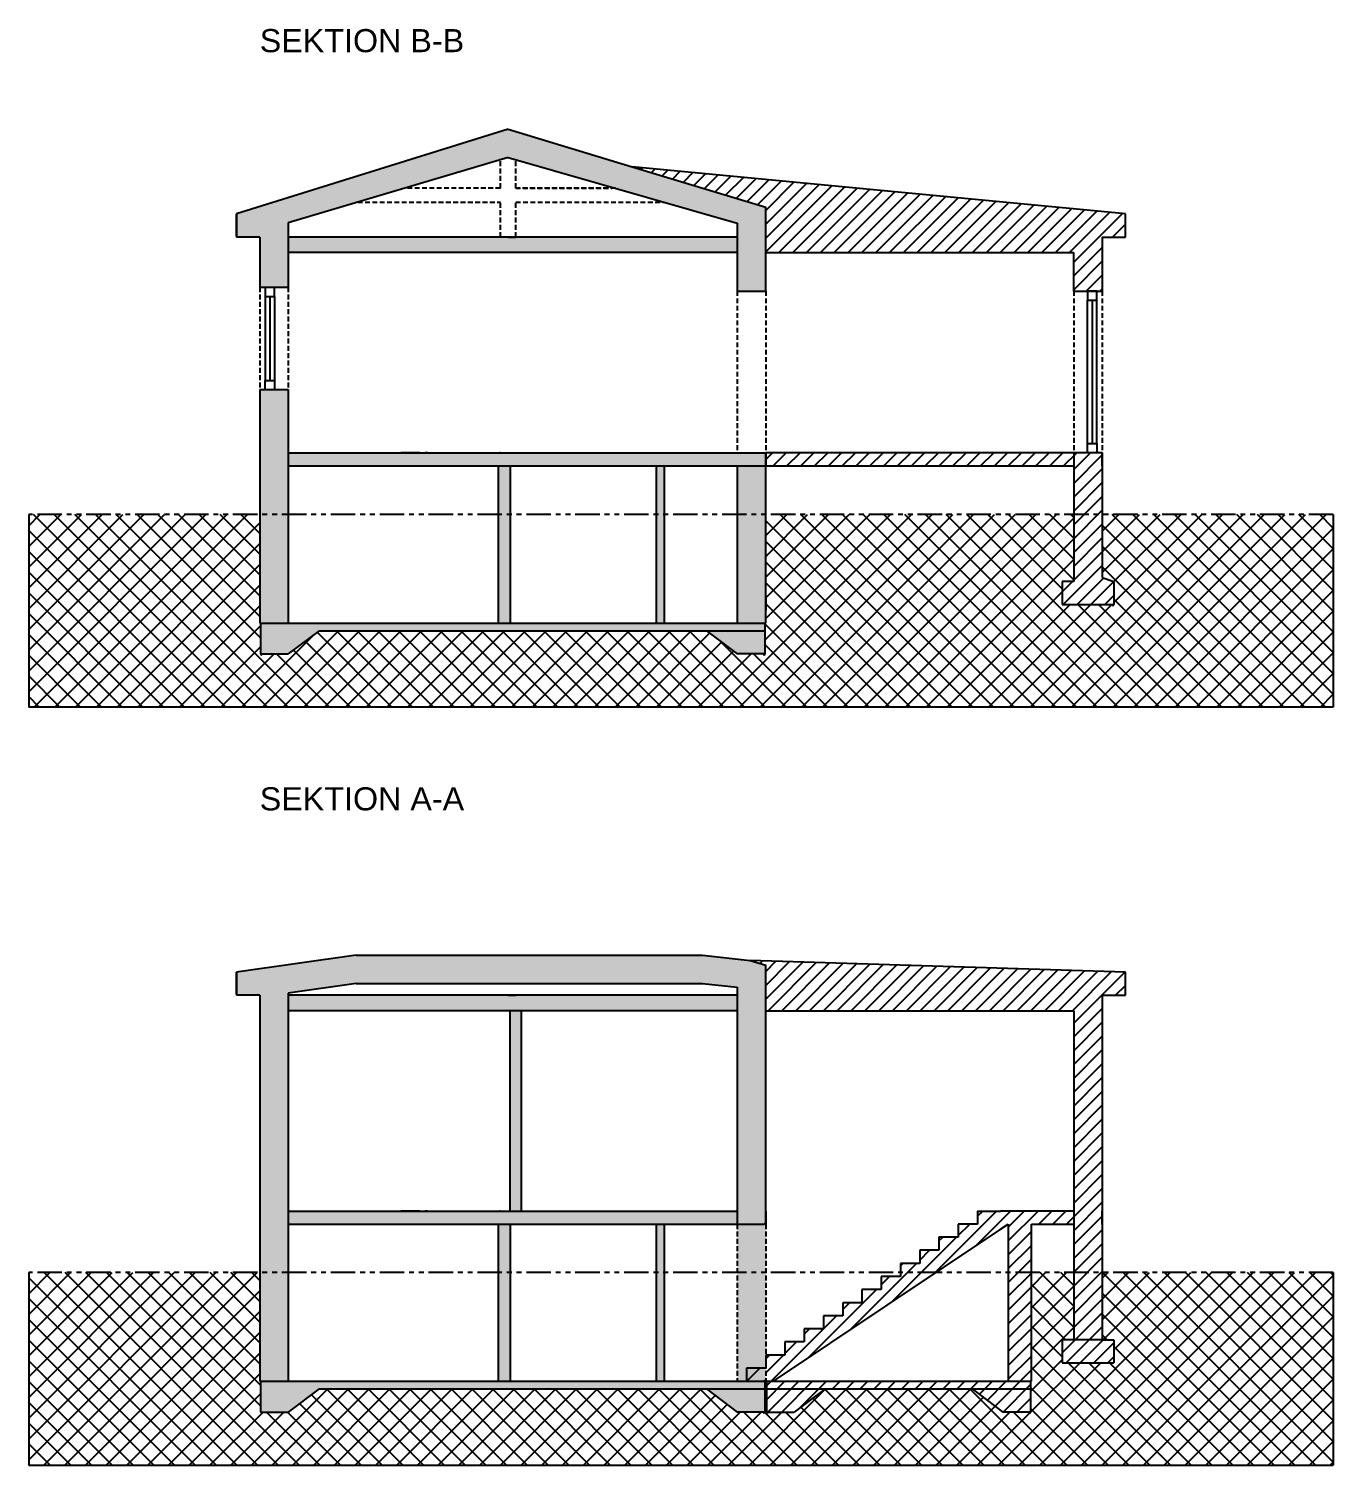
# Model space of a CAD drawing. Header units: millimetres. Extents: x -90687 to 89961, y -57823 to 169777.
# Drawn here: x 39096 to 56036, y 9390 to 28035 of the extents above; entities that cross this region are included whole.
import ezdxf

# ---------------------------------------------------------------- set-up
doc = ezdxf.new("R2010")
doc.units = ezdxf.units.MM
doc.linetypes.add('HIDDEN', pattern=[9.525, 6.35, -3.175])
doc.linetypes.add('PHANTOM2', pattern=[31.75, 15.875, -3.175, 3.175, -3.175, 3.175, -3.175])
doc.layers.add('Angivelser', color=7, linetype='Continuous')
doc.layers.add('Grundritningar', color=1, linetype='Continuous')
doc.styles.get("Standard").update_dxf_attribs({"font": 'Arial.ttf', "height": 170})

msp = doc.modelspace()

# ---------------------------------------------------------------- hatches: boundary and pattern name
at = {"layer": 'Grundritningar'}
h = msp.add_hatch(color=256, dxfattribs=at)
h.dxf.hatch_style = 1
h.paths.add_polyline_path([(45320.024, 26364.901), (48296.767, 25510.456), (48296.767, 24630.437), (48665.931, 24630.437), (48665.931, 25130.437), (48665.931, 25720.951), (46932.625, 26243.916), (45320.427, 26730.341), (41795.931, 25630.437), (41795.931, 25343.71), (41795.931, 25330.437), (42095.931, 25330.437), (42095.931, 24680.437), (42165.931, 24680.437), (42465.931, 24680.437), (42465.931, 25516.616)])
h.paths.add_polyline_path([(48665.931, 21730.437), (48296.767, 21730.437), (48296.767, 20320.437), (48665.931, 20320.437)])
h.paths.add_polyline_path([(48665.931, 22360.437), (48296.767, 22360.437), (48296.767, 21730.437), (48665.931, 21730.437)])
h.paths.add_polyline_path([(48665.931, 22530.437), (42465.931, 22530.437), (42465.931, 22360.437), (48665.931, 22360.437)])
h.paths.add_polyline_path([(47345.931, 22360.437), (47245.931, 22360.437), (47245.931, 21730.437), (47345.931, 21730.437)])
h.paths.add_polyline_path([(47345.931, 21730.437), (47245.931, 21730.437), (47245.931, 20320.437), (47345.931, 20320.437)])
h.paths.add_polyline_path([(48655.931, 20220.437), (47895.931, 20220.437), (48295.931, 19920.437), (48655.931, 19920.437)])
h.paths.add_polyline_path([(48655.931, 20320.437), (42105.931, 20320.437), (42105.931, 20220.437), (42105.931, 19920.437), (42465.931, 19920.437), (42865.931, 20220.437), (48655.931, 20220.437)])
h.paths.add_polyline_path([(45345.931, 21730.437), (45195.931, 21730.437), (45195.931, 20320.437), (45345.931, 20320.437)])
h.paths.add_polyline_path([(42465.931, 21730.437), (42095.931, 21730.437), (42095.931, 20320.437), (42105.931, 20320.437), (42465.931, 20320.437)])
h.paths.add_polyline_path([(42465.931, 23350.437), (42095.931, 23350.437), (42095.931, 22530.437), (42095.931, 21730.437), (42465.931, 21730.437)])
h.paths.add_polyline_path([(45345.931, 22360.437), (45195.931, 22360.437), (45195.931, 21730.437), (45345.931, 21730.437)])
h = msp.add_hatch(dxfattribs=at)
h.set_pattern_fill('ANSI31', color=256, scale=40)
h.paths.add_polyline_path([(53335.931, 25630.437), (46932.625, 26243.916), (48665.931, 25720.951), (48665.931, 25130.437), (52665.931, 25130.437), (52665.931, 24630.437), (53035.931, 24630.437), (53035.931, 25330.437), (53335.931, 25330.437)])
h.paths.add_polyline_path([(53035.931, 22360.437), (53035.931, 22530.437), (52965.931, 22530.437), (52845.931, 22530.437), (52665.931, 22530.437), (52665.931, 21730.437), (53035.931, 21730.437)])
h.paths.add_polyline_path([(53035.931, 21730.437), (52665.931, 21730.437), (52665.931, 20860.437), (52515.931, 20860.437), (52515.931, 20560.437), (53185.931, 20560.437), (53185.931, 20846.022, 0.322822806), (53172.256, 20864.995), (53035.931, 20910.437)])
h.paths.add_polyline_path([(52665.931, 22530.437), (48665.931, 22530.437), (48665.931, 22360.437), (52665.931, 22360.437)])
h = msp.add_hatch(color=256, dxfattribs=at)
h.dxf.hatch_style = 1
h.paths.add_polyline_path([(48296.767, 25130.437), (48296.767, 25330.437), (42465.931, 25330.437), (42465.931, 25130.437)])
h = msp.add_hatch(dxfattribs=at)
h.set_pattern_fill('ANSI37', color=256, scale=60, angle=270)
h.paths.add_polyline_path([(56035.931, 19230.437), (56035.931, 21730.437), (53035.931, 21730.437), (53035.931, 20910.437), (53172.256, 20864.995, -0.322822806), (53185.931, 20846.022), (53185.931, 20560.437, -1), (53165.931, 20560.437), (52515.931, 20560.437), (52515.931, 20860.437), (52665.931, 20860.437), (52665.931, 21730.437), (48665.931, 21730.437), (48665.931, 20320.437), (48655.931, 20320.437), (48655.931, 19920.437, -1), (48635.931, 19920.437), (48295.931, 19920.437), (47895.931, 20220.437), (42865.931, 20220.437), (42465.931, 19920.437), (42125.931, 19920.437, -1), (42105.931, 19920.437), (42105.931, 20320.437), (42095.931, 20320.437), (42095.931, 21730.437), (39095.931, 21730.437), (39095.931, 19230.437)])
h = msp.add_hatch(color=256, dxfattribs=at)
h.dxf.hatch_style = 1
h.paths.add_polyline_path([(41795.931, 15789.791), (41795.931, 15489.791), (42095.931, 15489.791), (42095.931, 14839.791), (42095.931, 12689.791), (42095.931, 11889.791), (42465.931, 11889.791), (42465.931, 14839.791), (42465.527, 15519.41), (43346.971, 15644.439), (47843.53, 15644.439), (48296.364, 15594.217), (48296.378, 15489.791), (48296.767, 15489.791), (48296.767, 15289.791), (48296.767, 12519.791), (48645.931, 12519.791, 0.414213562), (48665.931, 12539.791), (48665.931, 15289.791), (48665.931, 15880.306), (48464.63, 15941.041), (47844.727, 16009.791), (43346.532, 16009.791)])
h.paths.add_polyline_path([(42095.931, 10479.791), (42105.931, 10479.791), (42465.931, 10479.791), (42465.931, 11889.791), (42095.931, 11889.791)])
h.paths.add_polyline_path([(42105.931, 10479.791), (42105.931, 10379.791), (42105.931, 10079.791), (42465.931, 10079.791), (42865.931, 10379.791), (48655.931, 10379.791), (48655.931, 10479.791)])
h.paths.add_polyline_path([(47895.931, 10379.791), (48295.931, 10079.791), (48655.931, 10079.791), (48655.931, 10379.791)])
h.paths.add_polyline_path([(48296.767, 10479.791), (48415.931, 10479.791), (48415.931, 10649.791), (48665.931, 10649.791), (48665.931, 11889.791), (48296.767, 11889.791)])
h.paths.add_polyline_path([(48665.931, 12519.791), (48665.931, 12539.791, -0.414213562), (48645.931, 12519.791), (48296.767, 12519.791), (48296.767, 11889.791), (48665.931, 11889.791)])
h.paths.add_polyline_path([(48415.931, 10649.791), (48415.931, 10479.791), (48665.931, 10479.791), (48665.931, 10649.791)], flags=17)
h = msp.add_hatch(dxfattribs=at)
h.set_pattern_fill('ANSI31', color=256, scale=40)
h.paths.add_polyline_path([(53335.931, 15789.791), (48464.63, 15941.041), (48665.931, 15880.306), (48665.931, 15289.791), (52665.931, 15289.791), (52665.931, 11889.791), (53035.931, 11889.791), (53035.931, 12519.791), (53035.931, 12689.791), (53035.931, 15489.791), (53335.931, 15489.791)])
h.paths.add_polyline_path([(53035.931, 11889.791), (52665.931, 11889.791), (52665.931, 11019.791), (53035.931, 11019.791)])
h.paths.add_polyline_path([(53185.931, 11019.791), (53035.931, 11019.791), (52665.931, 11019.791), (52515.931, 11019.791), (52515.931, 10719.791), (53185.931, 10719.791)])
h.paths.add_polyline_path([(52115.178, 12519.791), (52665.931, 12519.791), (52665.931, 12689.791), (51715.931, 12689.791), (51415.931, 12689.791), (51415.931, 12519.791), (51165.931, 12519.791), (51165.931, 12349.791), (50915.931, 12349.791), (50915.931, 12179.791), (50665.931, 12179.791), (50665.931, 12009.791), (50415.931, 12009.791), (50415.931, 11889.791), (50873.141, 11889.791), (51715.931, 12453.418), (51815.178, 12519.791), (51815.178, 11889.791), (52115.178, 11889.791)], flags=17)
h.paths.add_polyline_path([(52115.178, 11889.791), (51815.178, 11889.791), (51815.178, 10479.791), (52115.178, 10479.791)])
h.paths.add_polyline_path([(50873.141, 11889.791), (50415.931, 11889.791), (50415.931, 11839.791), (50165.931, 11839.791), (50165.931, 11669.791), (49915.931, 11669.791), (49915.931, 11499.791), (49665.931, 11499.791), (49665.931, 11329.791), (49415.931, 11329.791), (49415.931, 11159.791), (49165.931, 11159.791), (49165.931, 10989.791), (48915.931, 10989.791), (48915.931, 10819.791), (48665.931, 10819.791), (48665.931, 10479.791), (48675.931, 10479.791), (48764.771, 10479.791)])
h.paths.add_polyline_path([(52105.178, 10379.791), (51345.178, 10379.791), (51745.178, 10079.791), (52105.178, 10079.791)])
h.paths.add_polyline_path([(52105.178, 10479.791), (51815.178, 10479.791), (48675.931, 10479.791), (48675.931, 10379.791), (52105.178, 10379.791)])
h.paths.add_polyline_path([(49435.931, 10379.791), (48675.931, 10379.791), (48675.931, 10079.791), (49035.931, 10079.791)])
h = msp.add_hatch(color=256, dxfattribs=at)
h.dxf.hatch_style = 1
h.paths.add_polyline_path([(48296.745, 12689.791), (42465.931, 12689.791), (42465.931, 12519.791), (48296.767, 12519.791)])
h.paths.add_polyline_path([(45345.931, 12519.791), (45195.931, 12519.791), (45195.931, 11889.791), (45345.931, 11889.791)])
h.paths.add_polyline_path([(45495.931, 15289.791), (45345.931, 15289.791), (45345.931, 12689.791), (45495.931, 12689.791)])
h.paths.add_polyline_path([(45345.931, 11889.791), (45195.931, 11889.791), (45195.931, 10479.791), (45345.931, 10479.791)])
h.paths.add_polyline_path([(48296.378, 15489.791), (42465.545, 15489.791), (42465.664, 15289.791), (48296.404, 15289.791)])
h.paths.add_polyline_path([(47345.931, 12519.791), (47245.931, 12519.791), (47245.931, 11889.791), (47345.931, 11889.791)])
h.paths.add_polyline_path([(47345.931, 11889.791), (47245.931, 11889.791), (47245.931, 10479.791), (47345.931, 10479.791)])
h = msp.add_hatch(dxfattribs=at)
h.set_pattern_fill('ANSI37', color=256, scale=60, angle=270)
h.paths.add_polyline_path([(56035.931, 9389.791), (56035.931, 11889.791), (53035.931, 11889.791), (53035.931, 11019.791), (53185.931, 11019.791), (53185.931, 10719.791), (52515.931, 10719.791), (52515.931, 11019.791), (52665.931, 11019.791), (52665.931, 11889.791), (52115.178, 11889.791), (52115.178, 10479.791), (52105.178, 10479.791), (52105.178, 10079.791, -1), (52085.178, 10079.791), (51745.178, 10079.791), (51345.178, 10379.791), (49435.931, 10379.791), (49035.931, 10079.791), (48695.931, 10079.791, -1), (48675.931, 10079.791), (48675.931, 10379.791), (48655.931, 10379.791), (48655.931, 10079.791, -1), (48635.931, 10079.791), (48295.931, 10079.791), (47895.931, 10379.791), (42865.931, 10379.791), (42465.931, 10079.791), (42125.931, 10079.791, -1), (42105.931, 10079.791), (42105.931, 10479.791), (42095.931, 10479.791), (42095.931, 11889.791), (39095.931, 11889.791), (39095.931, 9389.791)])
h = msp.add_hatch(dxfattribs=at)
h.set_pattern_fill('ANSI31', color=256, scale=50)
h.paths.add_polyline_path([(48665.931, 10649.791), (48415.931, 10649.791), (48415.931, 10479.791), (48665.931, 10479.791)])

# ---------------------------------------------------------------- linework, layer by layer
for p, q in [((45320.427, 26730.341), (41795.931, 25630.437)), ((45320.427, 26730.341), (46932.625, 26243.916)), ((45320.024, 26364.901), (42465.931, 25516.616)), ((45320.024, 26364.901), (48296.767, 25510.456)), ((53335.931, 25630.437), (46932.625, 26243.916)), ((46932.625, 26243.916), (48665.931, 25720.951)), ((41795.931, 25630.437), (41795.931, 25330.437)), ((41795.931, 25343.71), (41795.931, 25630.437)), ((48665.931, 25130.437), (48665.931, 25720.951)), ((53335.931, 25330.437), (53335.931, 25630.437)), ((42465.931, 25516.616), (42465.931, 24680.437)), ((48296.767, 25510.456), (48296.767, 24630.437)), ((42095.931, 25330.437), (41795.931, 25330.437)), ((42095.931, 25330.437), (42095.931, 24680.437)), ((48296.767, 25330.437), (42465.931, 25330.437)), ((45320.024, 25330.437), (45220.024, 25330.437)), ((45320.024, 25330.437), (45420.024, 25330.437)), ((48296.767, 25330.437), (48296.767, 25130.437)), ((53035.931, 25330.437), (53035.931, 24630.437)), ((53035.931, 25330.437), (53335.931, 25330.437)), ((48296.767, 25130.437), (42465.931, 25130.437)), ((48665.931, 25130.437), (52665.931, 25130.437)), ((48665.931, 24630.437), (48665.931, 25130.437)), ((52665.931, 24630.437), (52665.931, 25130.437)), ((42095.931, 24680.437), (42465.931, 24680.437)), ((42095.931, 24680.437), (42165.931, 24680.437)), ((42165.931, 24680.437), (42165.931, 24560.437)), ((42285.931, 24560.437), (42285.931, 24680.437)), ((48296.767, 24630.437), (48665.931, 24630.437)), ((52665.931, 24630.437), (53035.931, 24630.437)), ((52965.931, 24630.437), (52845.931, 24630.437)), ((52845.931, 24630.437), (52845.931, 24510.437)), ((52965.931, 22650.437), (52965.931, 24630.437)), ((42165.931, 24560.437), (42285.931, 24560.437)), ((42165.931, 24560.437), (42165.931, 23470.437)), ((42225.931, 24560.437), (42225.931, 23470.437)), ((42285.931, 24560.437), (42285.931, 23470.437)), ((52845.931, 24510.437), (52965.931, 24510.437)), ((52845.931, 22650.437), (52845.931, 24510.437)), ((52845.931, 24510.437), (52905.931, 24510.437)), ((52905.931, 24510.437), (52905.931, 22650.437)), ((42095.931, 23350.437), (42095.931, 22530.437)), ((42095.931, 23350.437), (42465.931, 23350.437)), ((42165.931, 23350.437), (42165.931, 23470.437)), ((42165.931, 23470.437), (42285.931, 23470.437)), ((42285.931, 23470.437), (42285.931, 23350.437)), ((42465.931, 23350.437), (42465.931, 20320.437)), ((52845.931, 22530.437), (52845.931, 22650.437)), ((52845.931, 22650.437), (52905.931, 22650.437)), ((52905.931, 22650.437), (52965.931, 22650.437)), ((52965.931, 22650.437), (52965.931, 22530.437)), ((42095.931, 22530.437), (42095.931, 21730.437)), ((42465.931, 22530.437), (48665.931, 22530.437)), ((44175.931, 22530.437), (43925.931, 22530.437)), ((44126.862, 22530.437), (44136.862, 22530.437)), ((44175.931, 22530.437), (45155.931, 22530.437)), ((44175.931, 22530.437), (44275.931, 22530.437)), ((44275.931, 22530.437), (44245.931, 22530.437)), ((45155.931, 22530.437), (45275.931, 22530.437)), ((45221.405, 22530.437), (45211.405, 22530.437)), ((48665.931, 22530.437), (48665.931, 22360.437)), ((48665.931, 20320.437), (48665.931, 22530.437)), ((52665.931, 22530.437), (48665.931, 22530.437)), ((52665.931, 22530.437), (52665.931, 21730.437)), ((53035.931, 22530.437), (52665.931, 22530.437)), ((52965.931, 22530.437), (52845.931, 22530.437)), ((53035.931, 22530.437), (52965.931, 22530.437)), ((53035.931, 22530.437), (53035.931, 21730.437)), ((53035.931, 22360.437), (53035.931, 22530.437)), ((42465.931, 22360.437), (48665.931, 22360.437)), ((45195.931, 20320.437), (45195.931, 22360.437)), ((45345.931, 22360.437), (45345.931, 20320.437)), ((47245.931, 20320.437), (47245.931, 22360.437)), ((47245.931, 22360.437), (47345.931, 22360.437)), ((47345.931, 22360.437), (47345.931, 20320.437)), ((48296.767, 22360.437), (48296.767, 20320.437)), ((48665.931, 22360.437), (52665.931, 22360.437)), ((53035.931, 22360.437), (53035.931, 20910.437)), ((39095.931, 21730.437), (39095.931, 19230.437)), ((42095.931, 21730.437), (42095.931, 20320.437)), ((52665.931, 21730.437), (52665.931, 20860.437)), ((56035.931, 21730.437), (56035.931, 19230.437)), ((53035.931, 20910.437), (53172.256, 20864.995)), ((52665.931, 20860.437), (52515.931, 20860.437)), ((52515.931, 20860.437), (52515.931, 20560.437)), ((53185.931, 20846.022), (53185.931, 20560.437)), ((48665.931, 20660.437), (48665.931, 20490.437)), ((52515.931, 20560.437), (53185.931, 20560.437)), ((42095.931, 20320.437), (48665.931, 20320.437)), ((42095.931, 20320.437), (42105.931, 20320.437)), ((42105.931, 20320.437), (42105.931, 19920.437)), ((42105.931, 20320.437), (42105.931, 20220.437)), ((42865.931, 20220.437), (42465.931, 19920.437)), ((42865.931, 20220.437), (48655.931, 20220.437)), ((45345.931, 20320.437), (47245.931, 20320.437)), ((47895.931, 20220.437), (48295.931, 19920.437)), ((48655.931, 20320.437), (48655.931, 19920.437)), ((48665.931, 20320.437), (48655.931, 20320.437)), ((42105.931, 19920.437), (42465.931, 19920.437)), ((48655.931, 19920.437), (48295.931, 19920.437)), ((56035.931, 19230.437), (39095.931, 19230.437)), ((43346.532, 16009.791), (41795.931, 15789.791)), ((43346.532, 16009.791), (47844.727, 16009.791)), ((47844.727, 16009.791), (48464.63, 15941.041)), ((53335.931, 15789.791), (48464.63, 15941.041)), ((48464.63, 15941.041), (48665.931, 15880.306)), ((48665.931, 15289.791), (48665.931, 15880.306)), ((41795.931, 15789.791), (41795.931, 15489.791)), ((41795.931, 15503.064), (41795.931, 15789.791)), ((53335.931, 15489.791), (53335.931, 15789.791)), ((42095.931, 15489.791), (41795.931, 15489.791)), ((42095.931, 15489.791), (42095.931, 14839.791)), ((43346.971, 15644.439), (42465.527, 15519.41)), ((42465.527, 15519.41), (42465.931, 14839.791)), ((48296.767, 15489.791), (42465.931, 15489.791)), ((43346.749, 15644.439), (47844.944, 15644.439)), ((45320.024, 15489.791), (45220.024, 15489.791)), ((45320.024, 15489.791), (45420.024, 15489.791)), ((47843.53, 15644.439), (48296.364, 15594.217)), ((48296.364, 15594.217), (48296.767, 12519.791)), ((48296.767, 15489.791), (48296.767, 15289.791)), ((53035.931, 15489.791), (53035.931, 12689.791)), ((53035.931, 15489.791), (53335.931, 15489.791)), ((48296.767, 15289.791), (42465.931, 15289.791)), ((45345.931, 12689.791), (45345.931, 15289.791)), ((45495.931, 12689.791), (45495.931, 15289.791)), ((48665.931, 12539.791), (48665.931, 15289.791)), ((48665.931, 15289.791), (52665.931, 15289.791)), ((52665.931, 15289.791), (52665.931, 11889.791)), ((42095.931, 14839.791), (42095.931, 12689.791)), ((42465.931, 14839.791), (42465.931, 10479.791)), ((42095.931, 12689.791), (42095.931, 11889.791)), ((42465.931, 12689.791), (48296.767, 12689.791)), ((44175.931, 12689.791), (43925.931, 12689.791)), ((44126.862, 12689.791), (44136.862, 12689.791)), ((44175.931, 12689.791), (45155.931, 12689.791)), ((44175.931, 12689.791), (44275.931, 12689.791)), ((44275.931, 12689.791), (44245.931, 12689.791)), ((45155.931, 12689.791), (45275.931, 12689.791)), ((45221.405, 12689.791), (45211.405, 12689.791)), ((48665.931, 12689.791), (48665.931, 12519.791)), ((51415.931, 12689.791), (51415.931, 12519.791)), ((51415.931, 12689.791), (51715.931, 12689.791)), ((52665.931, 12689.791), (51715.931, 12689.791)), ((53035.931, 12689.791), (53035.931, 11889.791)), ((53035.931, 12519.791), (53035.931, 12689.791)), ((42465.931, 12519.791), (48645.931, 12519.791)), ((45195.931, 10479.791), (45195.931, 12519.791)), ((45345.931, 12519.791), (45345.931, 10479.791)), ((47245.931, 10479.791), (47245.931, 12519.791)), ((47245.931, 12519.791), (47345.931, 12519.791)), ((47345.931, 12519.791), (47345.931, 10479.791)), ((51415.931, 12519.791), (51165.931, 12519.791)), ((51165.931, 12519.791), (51165.931, 12349.791)), ((51715.931, 12453.418), (51815.178, 12519.791)), ((51815.178, 12519.791), (51815.178, 10479.791)), ((52115.178, 12519.791), (52665.931, 12519.791)), ((52115.178, 10479.791), (52115.178, 12519.791)), ((53035.931, 12519.791), (53035.931, 11019.791)), ((51715.931, 12453.418), (48764.771, 10479.791)), ((51165.931, 12349.791), (50915.931, 12349.791)), ((50915.931, 12349.791), (50915.931, 12179.791)), ((50915.931, 12179.791), (50665.931, 12179.791)), ((50665.931, 12179.791), (50665.931, 12009.791)), ((50665.931, 12009.791), (50415.931, 12009.791)), ((50415.931, 12009.791), (50415.931, 11839.791)), ((39095.931, 11889.791), (39095.931, 9389.791)), ((42095.931, 11889.791), (42095.931, 10479.791)), ((50415.931, 11839.791), (50165.931, 11839.791)), ((50165.931, 11839.791), (50165.931, 11669.791)), ((52665.931, 11889.791), (52665.931, 11019.791)), ((56035.931, 11889.791), (56035.931, 9389.791)), ((50165.931, 11669.791), (49915.931, 11669.791)), ((49915.931, 11669.791), (49915.931, 11499.791)), ((49915.931, 11499.791), (49665.931, 11499.791)), ((49665.931, 11499.791), (49665.931, 11329.791)), ((49665.931, 11329.791), (49415.931, 11329.791)), ((49415.931, 11329.791), (49415.931, 11159.791)), ((49415.931, 11159.791), (49165.931, 11159.791)), ((49165.931, 11159.791), (49165.931, 10989.791)), ((52665.931, 11019.791), (52515.931, 11019.791)), ((52515.931, 11019.791), (52515.931, 10719.791)), ((53035.931, 11019.791), (52665.931, 11019.791)), ((53035.931, 11019.791), (53185.931, 11019.791)), ((53185.931, 11019.791), (53185.931, 10719.791)), ((48915.931, 10819.791), (48665.931, 10819.791)), ((48665.931, 10819.791), (48665.931, 10649.791)), ((49165.931, 10989.791), (48915.931, 10989.791)), ((48915.931, 10989.791), (48915.931, 10819.791)), ((48665.931, 10649.791), (48415.931, 10649.791)), ((48415.931, 10649.791), (48415.931, 10479.791)), ((52515.931, 10719.791), (53185.931, 10719.791)), ((42095.931, 10479.791), (52115.178, 10479.791)), ((42095.931, 10479.791), (42105.931, 10479.791)), ((42105.931, 10479.791), (42105.931, 10079.791)), ((42105.931, 10479.791), (42105.931, 10379.791)), ((45345.931, 10479.791), (47245.931, 10479.791)), ((48655.931, 10479.791), (48655.931, 10079.791)), ((48665.931, 10479.791), (48655.931, 10479.791)), ((48665.931, 10479.791), (48675.931, 10479.791)), ((48675.931, 10479.791), (48675.931, 10079.791)), ((51815.178, 10479.791), (52115.178, 10479.791)), ((52105.178, 10479.791), (52105.178, 10079.791)), ((42865.931, 10379.791), (42465.931, 10079.791)), ((42865.931, 10379.791), (48655.931, 10379.791)), ((47895.931, 10379.791), (48295.931, 10079.791)), ((48655.931, 10379.791), (52105.178, 10379.791)), ((49435.931, 10379.791), (49035.931, 10079.791)), ((51345.178, 10379.791), (51745.178, 10079.791)), ((42105.931, 10079.791), (42465.931, 10079.791)), ((48655.931, 10079.791), (48295.931, 10079.791)), ((48675.931, 10079.791), (49035.931, 10079.791)), ((52105.178, 10079.791), (51745.178, 10079.791)), ((39095.931, 9389.791), (56035.931, 9389.791))]:
    msp.add_line(p, q, dxfattribs=at)
at = {"layer": 'Grundritningar', "linetype": 'HIDDEN', "ltscale": 10}
for p, q in [((45220.024, 25964.901), (45220.024, 26335.179)), ((45420.024, 25964.901), (45420.024, 26336.197)), ((45220.024, 25964.901), (43974.205, 25964.901)), ((45420.024, 25964.901), (46665.842, 25964.901)), ((46713.557, 25964.901), (45420.024, 25964.901)), ((43368.586, 25784.901), (45220.024, 25784.901)), ((45220.024, 25330.437), (45220.024, 25784.901)), ((45420.024, 25330.437), (45420.024, 25784.901)), ((45420.024, 25784.901), (47340.647, 25784.901)), ((42095.931, 24680.437), (42095.931, 23350.437)), ((42465.931, 24680.437), (42465.931, 23350.437)), ((48296.767, 24630.437), (48296.767, 22530.437)), ((48665.931, 24630.437), (48665.931, 22530.437)), ((52665.931, 24630.437), (52665.931, 22530.437)), ((53035.931, 24630.437), (53035.931, 22530.437)), ((48296.767, 12519.791), (48296.767, 10479.791)), ((48665.931, 12519.791), (48665.931, 10479.791))]:
    msp.add_line(p, q, dxfattribs=at)
at = {"layer": 'Grundritningar', "linetype": 'PHANTOM2', "ltscale": 20}
for p, q in [((56035.931, 21730.437), (39095.931, 21730.437)), ((56035.931, 11889.791), (39095.931, 11889.791))]:
    msp.add_line(p, q, dxfattribs=at)
at = {"layer": 'Grundritningar'}
for centre, radius, start, end in [((53165.931, 20846.022), 20, 0, 71.5650512), ((53175.931, 20560.437), 10, 180, 0), ((42115.931, 19920.437), 10, 180, 0), ((48645.931, 19920.437), 10, 180, 0), ((48645.931, 12539.791), 20, 270, 0), ((42115.931, 10079.791), 10, 180, 0), ((48645.931, 10079.791), 10, 180, 0), ((48685.931, 10079.791), 10, 180, 0), ((52095.178, 10079.791), 10, 180, 0)]:
    msp.add_arc(centre, radius, start, end, dxfattribs=at)

# ---------------------------------------------------------------- texts
at = {"layer": 'Angivelser'}
for s, p in [('SEKTION B-B', (42095.931, 27730.437)), ('SEKTION A-A', (42095.931, 17889.791))]:
    msp.add_text(s, height=300, dxfattribs=at).set_placement(p)

doc.saveas('drawing.dxf')
